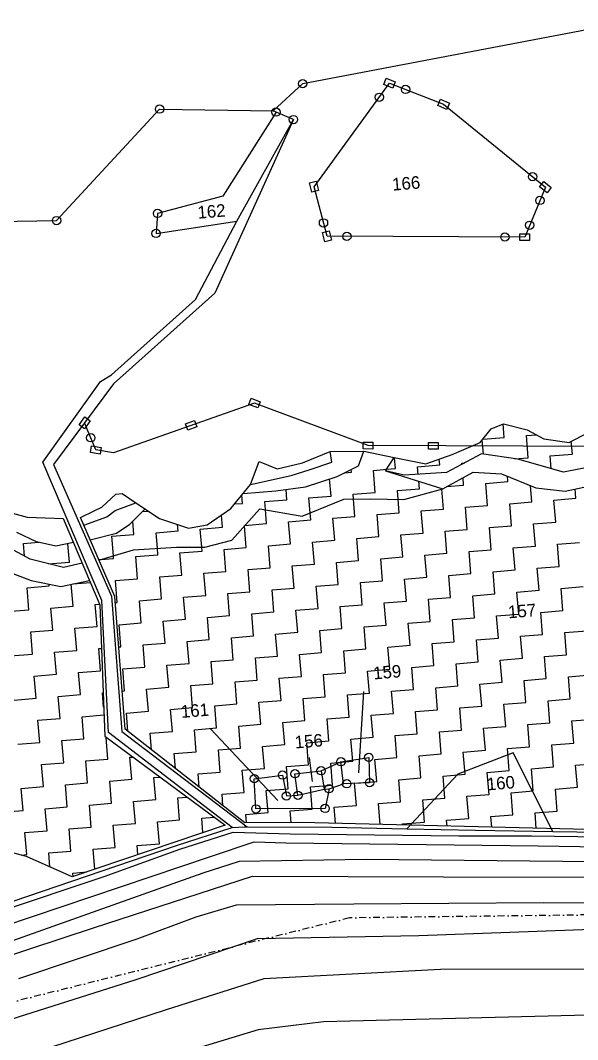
# Model space of a CAD drawing. Header units: metres. Extents: x 307122 to 311809, y 1926082 to 1930533.
# Drawn here: x 307728 to 308135, y 1929292 to 1930036 of the extents above; entities that cross this region are included whole.
import ezdxf

# ---------------------------------------------------------------- set-up
doc = ezdxf.new("R2010")
doc.units = ezdxf.units.M
doc.linetypes.add('DASHDOT', pattern=[1, 0.5, -0.25, 0, -0.25])
for name, color, linetype in [('LINE_WATER', 4, 'Continuous'), ('OFF', 1, 'Continuous'), ('POLY_HATCH', 12, 'Continuous'), ('POLY_PARCEL', 6, 'Continuous'), ('POLY_WATER', 4, 'Continuous'), ('TEXT_PARCEL', 7, 'Continuous'), ('V_BOUND_LINE', 7, 'Continuous'), ('V_BOUND_STREAM_LINE', 7, 'DASHDOT')]:
    doc.layers.add(name, color=color, linetype=linetype)
doc.styles.add('TEXT_MAP', font='')
doc.styles.get('TEXT_MAP').set_extended_font_data('Kruti Dev 050')
doc.dimstyles.get("Standard").update_dxf_attribs({"dimtxt": 2.5, "dimasz": 2.5, "dimexe": 1.25, "dimexo": 0.625, "dimtad": 1, "dimdec": 4, "dimdsep": 46, "dimlunit": 6, "dimtxsty": 'Standard', "dimcen": 2.5, "dimadec": 0, "dimazin": 0, "dimtfac": 1, "dimtdec": 4, "dimtmove": 0, "dimatfit": 3, "dimfxl": 1, "dimtolj": 1, "dimtzin": 0, "dimarcsym": 0})

msp = doc.modelspace()

# ---------------------------------------------------------------- linework, layer by layer
for points in [[(307995.1, 1929994.09), (308001.72, 1929991.51), (307999.93, 1929986.94), (307993.32, 1929989.52)], [(308034.77, 1929978.78), (308041.26, 1929975.9), (308039.27, 1929971.41), (308032.78, 1929974.29)], [(307943.84, 1929918.97), (307945.64, 1929912.1), (307940.89, 1929910.86), (307939.09, 1929917.72)], [(308112.54, 1929910.41), (308107.04, 1929914.89), (308110.14, 1929918.7), (308115.64, 1929914.22)], [(307950.38, 1929874.62), (307948.59, 1929881.48), (307953.33, 1929882.73), (307955.13, 1929875.86)], [(308099.79, 1929875.61), (308092.69, 1929875.64), (308092.71, 1929880.55), (308099.81, 1929880.52)], [(307896.45, 1929760.37), (307903.1, 1929757.88), (307901.38, 1929753.28), (307894.73, 1929755.77)], [(307770.77, 1929741.01), (307775, 1929746.71), (307778.94, 1929743.79), (307774.72, 1929738.09)], [(307848.49, 1929741.67), (307855.19, 1929744.03), (307856.82, 1929739.39), (307850.12, 1929737.04)], [(307978.33, 1929728.24), (307985.43, 1929728.22), (307985.41, 1929723.31), (307978.31, 1929723.33)], [(308025.92, 1929728.08), (308033.01, 1929728.05), (308033, 1929723.14), (308025.9, 1929723.17)], [(307779.93, 1929725.57), (307786.94, 1929724.47), (307786.18, 1929719.62), (307779.16, 1929720.72)]]:
    msp.add_lwpolyline(points, close=True)
for centre in [(307934.11, 1929990.18), (308009.23, 1929985.94), (307990.03, 1929980.25), (307829.58, 1929971.57), (307914.64, 1929969.35), (307927.32, 1929963.97), (308101.92, 1929922.23), (308107.33, 1929904.85), (307828.12, 1929895.36), (307754.36, 1929890.15), (307949.29, 1929888.48), (307827.02, 1929880.73), (308099.84, 1929886.75), (307966.4, 1929878.61), (308081.77, 1929878.14), (307779.36, 1929731.52), (307962.01, 1929494.84), (307982.33, 1929498.07), (307928.48, 1929486.05), (307947.55, 1929488.29), (307898.78, 1929482.5), (307919.38, 1929485.08), (307966.28, 1929478.78), (307982.96, 1929479.56), (307953.33, 1929475.12), (307922.2, 1929469.88), (307930.66, 1929470.35), (307899.92, 1929460.45), (307950.47, 1929460.79)]:
    msp.add_circle(centre, 3.04)
at = {"layer": 'LINE_WATER'}
for p, q in [((307844.35, 1929431.12), (307883.26, 1929443.43)), ((307883.26, 1929443.43), (307925.06, 1929442.3)), ((307925.06, 1929442.3), (308048.18, 1929440.84)), ((308048.18, 1929440.84), (308101.29, 1929440.8)), ((308101.29, 1929440.8), (308211.71, 1929439.28)), ((307789.13, 1929411.13), (307844.35, 1929431.12)), ((307866.87, 1929425.71), (307898.6, 1929436.37)), ((307898.6, 1929436.37), (307921.9, 1929435.7)), ((307921.9, 1929435.7), (308106.1, 1929433.4)), ((308106.1, 1929433.4), (308268.77, 1929430.55)), ((307715.15, 1929374.55), (307866.87, 1929425.71)), ((307887.83, 1929422.02), (307861.1, 1929413.37)), ((307980.36, 1929423.48), (307887.83, 1929422.02)), ((308147.73, 1929421.72), (307980.36, 1929423.48)), ((307861.1, 1929413.37), (307683.23, 1929350.4)), ((307702.55, 1929382.21), (307789.13, 1929411.13)), ((307781.4, 1929373.61), (307897.44, 1929411.19)), ((307897.44, 1929411.19), (308036.94, 1929410.7)), ((308036.94, 1929410.7), (308243.87, 1929410.58)), ((307885.6, 1929390.22), (307855.98, 1929381.34)), ((307971.42, 1929390.81), (307885.6, 1929390.22)), ((308110.15, 1929391.87), (307971.42, 1929390.81)), ((308292.31, 1929390.68), (308110.15, 1929391.87)), ((307855.98, 1929381.34), (307813.08, 1929365.24)), ((307657.24, 1929332.78), (307781.4, 1929373.61)), ((308018.82, 1929367.93), (308166.87, 1929373.3)), ((307813.08, 1929365.24), (307726.68, 1929336.22)), ((307812.58, 1929335.85), (307901.17, 1929365.7)), ((307901.17, 1929365.7), (308018.82, 1929367.93)), ((308034.73, 1929343.1), (307905.83, 1929336.4)), ((308254.23, 1929343.37), (308034.73, 1929343.1)), ((307657.47, 1929286.68), (307812.58, 1929335.85)), ((307905.83, 1929336.4), (307834.41, 1929313.77)), ((307834.41, 1929313.77), (307739.46, 1929282.76))]:
    msp.add_line(p, q, dxfattribs=at)
at = {"layer": 'OFF'}
for p, q in [((308087.8, 1929501.49), (308047.36, 1929485.74)), ((308116.7, 1929443.98), (308087.8, 1929501.49)), ((308047.36, 1929485.74), (308010.26, 1929445.91))]:
    msp.add_line(p, q, dxfattribs=at)
at = {"layer": 'POLY_HATCH'}
for p, q in [((308063.71, 1929728.05), (308071.66, 1929738.06)), ((308071.66, 1929738.06), (308080.72, 1929741.72)), ((308080.72, 1929741.72), (308098.05, 1929737.3)), ((308098.05, 1929737.3), (308110.29, 1929730.7)), ((308128.64, 1929728.12), (308142.11, 1929735.07)), ((308043.36, 1929719.37), (308063.71, 1929728.05)), ((308110.29, 1929730.7), (308128.64, 1929728.12)), ((307933.87, 1929713.31), (307954.26, 1929721.41)), ((307954.26, 1929721.41), (307978.81, 1929721.67)), ((307955.3, 1929713.75), (307954.26, 1929721.41)), ((307974.94, 1929711.11), (307978.81, 1929721.67)), ((307978.81, 1929721.67), (308000.84, 1929717.05)), ((308064.67, 1929719.68), (308039.08, 1929706.06)), ((308091.08, 1929715.78), (308064.67, 1929719.68)), ((307895.98, 1929697.34), (307902.2, 1929714.22)), ((307902.2, 1929714.22), (307915.51, 1929708.88)), ((307915.51, 1929708.88), (307933.87, 1929713.31)), ((307938.77, 1929708.14), (307955.3, 1929713.75)), ((307994.68, 1929707.27), (308000.84, 1929717.05)), ((308000.84, 1929717.05), (308024.03, 1929712.52)), ((308024.03, 1929712.52), (308043.36, 1929719.37)), ((308124.63, 1929706.4), (308091.08, 1929715.78)), ((308162.26, 1929713.73), (308124.63, 1929706.4)), ((307925.75, 1929704.04), (307938.77, 1929708.14)), ((307959.21, 1929703.15), (307974.94, 1929711.11)), ((308008.28, 1929704.14), (307994.68, 1929707.27)), ((307994.68, 1929707.27), (308036.4, 1929694.31)), ((308039.08, 1929706.06), (308008.28, 1929704.14)), ((308036.4, 1929694.31), (308058.47, 1929706.43)), ((308058.47, 1929706.43), (308079.21, 1929705.1)), ((308079.21, 1929705.1), (308104.32, 1929695.03)), ((307881.62, 1929679.79), (307895.98, 1929697.34)), ((307895.98, 1929697.34), (307925.75, 1929704.04)), ((307936.14, 1929695.79), (307959.21, 1929703.15)), ((308125.76, 1929692.54), (308152.6, 1929698.38)), ((307787.34, 1929680.83), (307797.67, 1929690.44)), ((307797.67, 1929690.44), (307802.32, 1929690.83)), ((307802.32, 1929690.83), (307812.24, 1929684.04)), ((307890.57, 1929690.73), (307914.53, 1929692.81)), ((307914.53, 1929692.81), (307936.14, 1929695.79)), ((308007.91, 1929686.51), (308036.4, 1929694.31)), ((308104.32, 1929695.03), (308125.76, 1929692.54)), ((307797.13, 1929678.47), (307812.24, 1929684.04)), ((307812.24, 1929684.04), (307829.56, 1929672.6)), ((307933.65, 1929674.35), (307964.21, 1929686.57)), ((307964.21, 1929686.57), (307983.6, 1929686.94)), ((307983.6, 1929686.94), (308007.91, 1929686.51)), ((307716.73, 1929678), (307732.95, 1929673.4)), ((307771.84, 1929673.21), (307781.72, 1929678.03)), ((307781.72, 1929678.03), (307787.34, 1929680.83)), ((307791.08, 1929673.81), (307797.13, 1929678.47)), ((307807.8, 1929668.38), (307819.11, 1929679.5)), ((307864.46, 1929667.86), (307881.62, 1929679.79)), ((307882.29, 1929656.79), (307902.86, 1929679.72)), ((307902.86, 1929679.72), (307933.65, 1929674.35)), ((307732.95, 1929673.4), (307759.26, 1929672.59)), ((307759.26, 1929672.59), (307786.05, 1929609.59)), ((307796.92, 1929615.59), (307771.84, 1929673.21)), ((307774.3, 1929667.56), (307791.08, 1929673.81)), ((307798.11, 1929661.91), (307807.8, 1929668.38)), ((307829.56, 1929672.6), (307850.61, 1929665.56)), ((307850.61, 1929665.56), (307864.46, 1929667.86)), ((307739.61, 1929655.6), (307725.44, 1929662.38)), ((307778.91, 1929656.95), (307798.11, 1929661.91)), ((307735.03, 1929642.91), (307704.59, 1929659.29)), ((307753.89, 1929652.23), (307739.61, 1929655.6)), ((307766.74, 1929655), (307753.89, 1929652.23)), ((307862.69, 1929651.55), (307882.29, 1929656.79)), ((307785.33, 1929642.22), (307810.65, 1929649.7)), ((307810.65, 1929649.7), (307842.04, 1929651.67)), ((307842.04, 1929651.67), (307862.69, 1929651.55)), ((307759.52, 1929636.75), (307735.03, 1929642.91)), ((307773.14, 1929639.95), (307759.52, 1929636.75)), ((307717.36, 1929634.32), (307735.81, 1929627.16)), ((307735.81, 1929627.16), (307757.6, 1929622.82)), ((307757.6, 1929622.82), (307778.49, 1929627.37)), ((307804.43, 1929518.56), (307796.92, 1929615.59)), ((307786.05, 1929609.59), (307789.5, 1929513.47)), ((307789.5, 1929513.47), (307877.43, 1929448.66)), ((307891.92, 1929450.25), (307804.43, 1929518.56)), ((307877.43, 1929448.66), (307765.77, 1929410.69)), ((307933.07, 1929450.46), (307891.92, 1929450.25)), ((308165.63, 1929444.67), (307933.07, 1929450.46)), ((307732.38, 1929425.68), (307706.88, 1929432.46)), ((307765.77, 1929410.69), (307732.38, 1929425.68))]:
    msp.add_line(p, q, dxfattribs=at)
at = {"layer": 'POLY_HATCH', "linetype": 'Continuous'}
for p, q in [((308081.26, 1929731.78), (308080.45, 1929741.61)), ((308066.02, 1929719.48), (308065.17, 1929729.89)), ((308065.66, 1929730.5), (308081.26, 1929731.78)), ((308097.4, 1929733.11), (308104.72, 1929733.71)), ((308098.72, 1929716.97), (308097.4, 1929733.11)), ((308131, 1929719.62), (308130.23, 1929728.94)), ((308114.86, 1929718.29), (308131, 1929719.62)), ((308001.89, 1929709.03), (308001.24, 1929716.97)), ((308034.17, 1929711.67), (308033.82, 1929715.99)), ((308050.31, 1929713), (308052.44, 1929713.17)), ((308050.38, 1929712.08), (308050.31, 1929713)), ((308088.65, 1929716.14), (308098.72, 1929716.97)), ((308115.63, 1929708.92), (308114.86, 1929718.29)), ((307964.82, 1929705.98), (307969.62, 1929706.38)), ((307969.62, 1929706.38), (307969.46, 1929708.34)), ((307985.76, 1929707.7), (307995.45, 1929708.5)), ((307987.08, 1929691.56), (307985.76, 1929707.7)), ((307995.45, 1929708.5), (308001.89, 1929709.03)), ((308018.03, 1929710.35), (308034.17, 1929711.67)), ((308018.49, 1929704.77), (308018.03, 1929710.35)), ((307954.8, 1929688.92), (307953.78, 1929701.42)), ((308019.36, 1929694.21), (308018.9, 1929699.74)), ((308051.63, 1929696.86), (308051.17, 1929702.43)), ((308067.77, 1929698.18), (308083.91, 1929699.51)), ((308069.09, 1929682.05), (308067.77, 1929698.18)), ((308083.91, 1929699.51), (308083.59, 1929703.35)), ((307922.53, 1929686.27), (307921.91, 1929693.83)), ((307970.94, 1929690.24), (307987.08, 1929691.56)), ((307971.23, 1929686.7), (307970.94, 1929690.24)), ((308003.22, 1929692.89), (308019.36, 1929694.21)), ((308003.73, 1929686.59), (308003.22, 1929692.89)), ((308035.61, 1929694.09), (308035.57, 1929694.57)), ((308036.82, 1929679.4), (308035.61, 1929694.09)), ((308039.19, 1929695.84), (308051.63, 1929696.86)), ((308101.37, 1929684.69), (308100.39, 1929696.6)), ((308133.64, 1929687.34), (308133.09, 1929694.13)), ((307884.36, 1929683.14), (307890.25, 1929683.62)), ((307890.25, 1929683.62), (307889.75, 1929689.73)), ((307906.39, 1929684.95), (307922.53, 1929686.27)), ((307906.88, 1929679.02), (307906.39, 1929684.95)), ((307938.67, 1929687.59), (307954.8, 1929688.92)), ((307939.56, 1929676.72), (307938.67, 1929687.59)), ((307972.27, 1929674.1), (307971.23, 1929686.7)), ((308004.54, 1929676.75), (308003.73, 1929686.59)), ((308085.23, 1929683.37), (308101.37, 1929684.69)), ((308086.55, 1929667.23), (308085.23, 1929683.37)), ((308117.51, 1929686.02), (308133.64, 1929687.34)), ((308118.83, 1929669.88), (308117.51, 1929686.02)), ((307817.21, 1929677.63), (307821.42, 1929677.98)), ((307875.44, 1929666.16), (307874.72, 1929674.99)), ((307907.71, 1929668.81), (307906.88, 1929679.02)), ((307939.99, 1929671.46), (307939.56, 1929676.72)), ((307988.4, 1929675.43), (308004.54, 1929676.75)), ((307989.73, 1929659.29), (307988.4, 1929675.43)), ((308020.68, 1929678.07), (308036.82, 1929679.4)), ((308022, 1929661.94), (308020.68, 1929678.07)), ((308052.95, 1929680.72), (308069.09, 1929682.05)), ((308054.28, 1929664.58), (308052.95, 1929680.72)), ((307810.89, 1929660.87), (307810.09, 1929670.63)), ((307843.16, 1929663.51), (307842.78, 1929668.18)), ((307891.58, 1929667.48), (307891.91, 1929667.51)), ((307891.91, 1929667.51), (307907.71, 1929668.81)), ((307923.85, 1929670.13), (307939.99, 1929671.46)), ((307925.18, 1929653.99), (307923.85, 1929670.13)), ((307956.13, 1929672.78), (307972.27, 1929674.1)), ((307957.45, 1929656.64), (307956.13, 1929672.78)), ((308102.69, 1929668.56), (308118.83, 1929669.88)), ((308104.02, 1929652.42), (308102.69, 1929668.56)), ((307794.75, 1929659.54), (307810.89, 1929660.87)), ((307827.03, 1929662.19), (307843.16, 1929663.51)), ((307827.96, 1929650.79), (307827.03, 1929662.19)), ((307859.3, 1929664.84), (307875.44, 1929666.16)), ((307860.39, 1929651.56), (307859.3, 1929664.84)), ((307891.6, 1929667.17), (307891.58, 1929667.48)), ((307892.9, 1929651.35), (307891.6, 1929667.17)), ((308005.87, 1929660.61), (308022, 1929661.94)), ((308007.19, 1929644.48), (308005.87, 1929660.61)), ((308038.14, 1929663.26), (308054.28, 1929664.58)), ((308039.46, 1929647.12), (308038.14, 1929663.26)), ((308070.42, 1929665.91), (308086.55, 1929667.23)), ((308071.74, 1929649.77), (308070.42, 1929665.91)), ((307730.2, 1929654.25), (307741.44, 1929655.17)), ((307730.95, 1929645.1), (307730.2, 1929654.25)), ((307763.8, 1929640.76), (307762.7, 1929654.13)), ((307795.91, 1929645.35), (307794.75, 1929659.54)), ((307909.04, 1929652.67), (307925.18, 1929653.99)), ((307910.36, 1929636.53), (307909.04, 1929652.67)), ((307941.31, 1929655.32), (307957.45, 1929656.64)), ((307942.64, 1929639.18), (307941.31, 1929655.32)), ((307973.59, 1929657.97), (307989.73, 1929659.29)), ((307974.91, 1929641.83), (307973.59, 1929657.97)), ((308120.15, 1929653.74), (308136.29, 1929655.07)), ((308121.48, 1929637.6), (308120.15, 1929653.74)), ((307796.07, 1929643.4), (307795.91, 1929645.35)), ((307812.21, 1929644.73), (307828.35, 1929646.05)), ((307828.35, 1929646.05), (307827.96, 1929650.79)), ((307844.49, 1929647.38), (307860.63, 1929648.7)), ((307845.81, 1929631.24), (307844.49, 1929647.38)), ((307860.63, 1929648.7), (307860.39, 1929651.56)), ((307876.76, 1929650.02), (307892.9, 1929651.35)), ((307878.09, 1929633.89), (307876.76, 1929650.02)), ((308023.33, 1929645.8), (308039.46, 1929647.12)), ((308024.65, 1929629.66), (308023.33, 1929645.8)), ((308055.6, 1929648.45), (308071.74, 1929649.77)), ((308056.93, 1929632.31), (308055.6, 1929648.45)), ((308087.88, 1929651.09), (308104.02, 1929652.42)), ((308089.2, 1929634.96), (308087.88, 1929651.09)), ((307748.56, 1929639.51), (307763.8, 1929640.76)), ((307785.2, 1929642.51), (307786.74, 1929642.64)), ((307786.74, 1929642.64), (307796.07, 1929643.4)), ((307813.54, 1929628.59), (307812.21, 1929644.73)), ((307926.5, 1929637.86), (307942.64, 1929639.18)), ((307927.82, 1929621.72), (307926.5, 1929637.86)), ((307958.78, 1929640.5), (307974.91, 1929641.83)), ((307960.1, 1929624.37), (307958.78, 1929640.5)), ((307991.05, 1929643.15), (308007.19, 1929644.48)), ((307992.37, 1929627.01), (307991.05, 1929643.15)), ((307829.67, 1929629.91), (307845.81, 1929631.24)), ((307861.95, 1929632.56), (307878.09, 1929633.89)), ((307863.27, 1929616.42), (307861.95, 1929632.56)), ((307894.22, 1929635.21), (307910.36, 1929636.53)), ((307895.55, 1929619.07), (307894.22, 1929635.21)), ((308040.79, 1929630.99), (308056.93, 1929632.31)), ((308042.11, 1929614.85), (308040.79, 1929630.99)), ((308073.06, 1929633.63), (308089.2, 1929634.96)), ((308074.39, 1929617.49), (308073.06, 1929633.63)), ((308105.34, 1929636.28), (308121.48, 1929637.6)), ((308106.66, 1929620.14), (308105.34, 1929636.28)), ((307732.85, 1929621.97), (307748.98, 1929623.3)), ((307748.98, 1929623.3), (307748.88, 1929624.56)), ((307766.45, 1929608.48), (307765.14, 1929624.46)), ((307766.29, 1929624.71), (307779.17, 1929625.77)), ((307797.4, 1929627.27), (307813.54, 1929628.59)), ((307798.72, 1929611.13), (307797.4, 1929627.27)), ((307831, 1929613.78), (307829.67, 1929629.91)), ((307943.96, 1929623.04), (307960.1, 1929624.37)), ((307945.29, 1929606.9), (307943.96, 1929623.04)), ((307976.24, 1929625.69), (307992.37, 1929627.01)), ((307977.56, 1929609.55), (307976.24, 1929625.69)), ((308008.51, 1929628.34), (308024.65, 1929629.66)), ((308009.84, 1929612.2), (308008.51, 1929628.34)), ((307734.17, 1929605.83), (307732.85, 1929621.97)), ((307847.14, 1929615.1), (307863.27, 1929616.42)), ((307879.41, 1929617.75), (307895.55, 1929619.07)), ((307880.73, 1929601.61), (307879.41, 1929617.75)), ((307911.69, 1929620.4), (307927.82, 1929621.72)), ((307913.01, 1929604.26), (307911.69, 1929620.4)), ((308058.25, 1929616.17), (308074.39, 1929617.49)), ((308059.57, 1929600.03), (308058.25, 1929616.17)), ((308090.53, 1929618.82), (308106.66, 1929620.14)), ((308091.85, 1929602.68), (308090.53, 1929618.82)), ((308122.8, 1929621.47), (308138.94, 1929622.79)), ((308124.12, 1929605.33), (308122.8, 1929621.47)), ((307750.31, 1929607.16), (307766.45, 1929608.48)), ((307782.58, 1929609.81), (307785.85, 1929610.07)), ((307783.91, 1929593.67), (307782.58, 1929609.81)), ((307797.27, 1929611.01), (307798.72, 1929611.13)), ((307814.86, 1929612.45), (307831, 1929613.78)), ((307816.18, 1929596.32), (307814.86, 1929612.45)), ((307848.46, 1929598.96), (307847.14, 1929615.1)), ((307961.42, 1929608.23), (307977.56, 1929609.55)), ((307962.75, 1929592.09), (307961.42, 1929608.23)), ((307993.7, 1929610.88), (308009.84, 1929612.2)), ((307995.02, 1929594.74), (307993.7, 1929610.88)), ((308025.97, 1929613.52), (308042.11, 1929614.85)), ((308027.3, 1929597.39), (308025.97, 1929613.52)), ((307718.03, 1929604.51), (307734.17, 1929605.83)), ((307751.63, 1929591.02), (307750.31, 1929607.16)), ((307864.6, 1929600.29), (307880.73, 1929601.61)), ((307896.87, 1929602.93), (307913.01, 1929604.26)), ((307898.2, 1929586.8), (307896.87, 1929602.93)), ((307929.15, 1929605.58), (307945.29, 1929606.9)), ((307930.47, 1929589.44), (307929.15, 1929605.58)), ((308075.71, 1929601.36), (308091.85, 1929602.68)), ((308077.03, 1929585.22), (308075.71, 1929601.36)), ((308107.99, 1929604), (308124.12, 1929605.33)), ((308109.31, 1929587.87), (308107.99, 1929604)), ((307767.77, 1929592.34), (307783.91, 1929593.67)), ((307800.05, 1929594.99), (307816.18, 1929596.32)), ((307801.37, 1929578.85), (307800.05, 1929594.99)), ((307832.32, 1929597.64), (307848.46, 1929598.96)), ((307833.64, 1929581.5), (307832.32, 1929597.64)), ((307865.92, 1929584.15), (307864.6, 1929600.29)), ((307978.88, 1929593.41), (307995.02, 1929594.74)), ((307980.21, 1929577.28), (307978.88, 1929593.41)), ((308011.16, 1929596.06), (308027.3, 1929597.39)), ((308012.48, 1929579.92), (308011.16, 1929596.06)), ((308043.44, 1929598.71), (308059.57, 1929600.03)), ((308044.76, 1929582.57), (308043.44, 1929598.71)), ((307735.49, 1929589.7), (307751.63, 1929591.02)), ((307736.82, 1929573.56), (307735.49, 1929589.7)), ((307769.09, 1929576.21), (307767.77, 1929592.34)), ((307882.06, 1929585.47), (307898.2, 1929586.8)), ((307914.33, 1929588.12), (307930.47, 1929589.44)), ((307915.66, 1929571.98), (307914.33, 1929588.12)), ((307946.61, 1929590.77), (307962.75, 1929592.09)), ((307947.93, 1929574.63), (307946.61, 1929590.77)), ((308093.17, 1929586.54), (308109.31, 1929587.87)), ((308094.5, 1929570.41), (308093.17, 1929586.54)), ((308125.45, 1929589.19), (308141.59, 1929590.51)), ((308126.77, 1929573.05), (308125.45, 1929589.19)), ((307799.77, 1929578.72), (307801.37, 1929578.85)), ((307817.51, 1929580.18), (307833.64, 1929581.5)), ((307818.83, 1929564.04), (307817.51, 1929580.18)), ((307849.78, 1929582.82), (307865.92, 1929584.15)), ((307851.11, 1929566.69), (307849.78, 1929582.82)), ((307883.38, 1929569.33), (307882.06, 1929585.47)), ((307996.35, 1929578.6), (308012.48, 1929579.92)), ((307997.67, 1929562.46), (307996.35, 1929578.6)), ((308028.62, 1929581.25), (308044.76, 1929582.57)), ((308029.95, 1929565.11), (308028.62, 1929581.25)), ((308060.9, 1929583.9), (308077.03, 1929585.22)), ((308062.22, 1929567.76), (308060.9, 1929583.9)), ((307720.68, 1929572.23), (307736.82, 1929573.56)), ((307752.96, 1929574.88), (307769.09, 1929576.21)), ((307754.28, 1929558.74), (307752.96, 1929574.88)), ((307785.23, 1929577.53), (307787.2, 1929577.69)), ((307786.56, 1929561.39), (307785.23, 1929577.53)), ((307899.52, 1929570.66), (307915.66, 1929571.98)), ((307931.8, 1929573.31), (307947.93, 1929574.63)), ((307933.12, 1929557.17), (307931.8, 1929573.31)), ((307964.07, 1929575.95), (307980.21, 1929577.28)), ((307965.39, 1929559.82), (307964.07, 1929575.95)), ((308110.63, 1929571.73), (308126.77, 1929573.05)), ((308111.96, 1929555.59), (308110.63, 1929571.73)), ((307802.69, 1929562.72), (307818.83, 1929564.04)), ((307834.97, 1929565.36), (307851.11, 1929566.69)), ((307836.29, 1929549.23), (307834.97, 1929565.36)), ((307867.24, 1929568.01), (307883.38, 1929569.33)), ((307868.57, 1929551.87), (307867.24, 1929568.01)), ((307900.84, 1929554.52), (307899.52, 1929570.66)), ((308013.81, 1929563.79), (308029.95, 1929565.11)), ((308015.13, 1929547.65), (308013.81, 1929563.79)), ((308046.08, 1929566.43), (308062.22, 1929567.76)), ((308047.41, 1929550.3), (308046.08, 1929566.43)), ((308078.36, 1929569.08), (308094.5, 1929570.41)), ((308079.68, 1929552.94), (308078.36, 1929569.08)), ((307738.14, 1929557.42), (307754.28, 1929558.74)), ((307739.47, 1929541.28), (307738.14, 1929557.42)), ((307770.42, 1929560.07), (307786.56, 1929561.39)), ((307771.74, 1929543.93), (307770.42, 1929560.07)), ((307804.02, 1929546.58), (307802.69, 1929562.72)), ((307916.98, 1929555.84), (307933.12, 1929557.17)), ((307918.3, 1929539.71), (307916.98, 1929555.84)), ((307949.26, 1929558.49), (307965.39, 1929559.82)), ((307950.58, 1929542.35), (307949.26, 1929558.49)), ((307981.53, 1929561.14), (307997.67, 1929562.46)), ((307982.86, 1929545), (307981.53, 1929561.14)), ((308128.1, 1929556.91), (308144.23, 1929558.24)), ((308129.42, 1929540.78), (308128.1, 1929556.91)), ((307820.15, 1929547.9), (307836.29, 1929549.23)), ((307852.43, 1929550.55), (307868.57, 1929551.87)), ((307853.75, 1929534.41), (307852.43, 1929550.55)), ((307884.71, 1929553.2), (307900.84, 1929554.52)), ((307886.03, 1929537.06), (307884.71, 1929553.2)), ((308031.27, 1929548.97), (308047.41, 1929550.3)), ((308032.59, 1929532.83), (308031.27, 1929548.97)), ((308063.54, 1929551.62), (308079.68, 1929552.94)), ((308064.87, 1929535.48), (308063.54, 1929551.62)), ((308095.82, 1929554.27), (308111.96, 1929555.59)), ((308097.14, 1929538.13), (308095.82, 1929554.27)), ((307723.33, 1929539.96), (307739.47, 1929541.28)), ((307755.6, 1929542.61), (307771.74, 1929543.93)), ((307756.93, 1929526.47), (307755.6, 1929542.61)), ((307787.88, 1929545.25), (307788.36, 1929545.29)), ((307788.73, 1929534.83), (307787.88, 1929545.25)), ((307802.27, 1929546.43), (307804.02, 1929546.58)), ((307821.48, 1929531.76), (307820.15, 1929547.9)), ((307934.44, 1929541.03), (307950.58, 1929542.35)), ((307935.77, 1929524.89), (307934.44, 1929541.03)), ((307966.72, 1929543.68), (307982.86, 1929545)), ((307968.04, 1929527.54), (307966.72, 1929543.68)), ((307998.99, 1929546.33), (308015.13, 1929547.65)), ((308000.32, 1929530.19), (307998.99, 1929546.33)), ((307837.62, 1929533.09), (307853.75, 1929534.41)), ((307869.89, 1929535.74), (307886.03, 1929537.06)), ((307871.22, 1929519.6), (307869.89, 1929535.74)), ((307902.17, 1929538.38), (307918.3, 1929539.71)), ((307903.49, 1929522.24), (307902.17, 1929538.38)), ((308048.73, 1929534.16), (308064.87, 1929535.48)), ((308050.05, 1929518.02), (308048.73, 1929534.16)), ((308081.01, 1929536.81), (308097.14, 1929538.13)), ((308082.33, 1929520.67), (308081.01, 1929536.81)), ((308113.28, 1929539.45), (308129.42, 1929540.78)), ((308114.61, 1929523.32), (308113.28, 1929539.45)), ((307740.79, 1929525.15), (307756.93, 1929526.47)), ((307773.06, 1929527.79), (307788.94, 1929529.09)), ((307774.39, 1929511.66), (307773.06, 1929527.79)), ((307805.34, 1929530.44), (307821.48, 1929531.76)), ((307806.44, 1929516.99), (307805.34, 1929530.44)), ((307838.94, 1929516.95), (307837.62, 1929533.09)), ((307951.9, 1929526.22), (307968.04, 1929527.54)), ((307953.23, 1929510.08), (307951.9, 1929526.22)), ((307984.18, 1929528.86), (308000.32, 1929530.19)), ((307985.5, 1929512.73), (307984.18, 1929528.86)), ((308016.46, 1929531.51), (308032.59, 1929532.83)), ((308017.78, 1929515.37), (308016.46, 1929531.51)), ((307742.11, 1929509.01), (307740.79, 1929525.15)), ((307855.08, 1929518.27), (307871.22, 1929519.6)), ((307887.35, 1929520.92), (307903.49, 1929522.24)), ((307888.68, 1929504.78), (307887.35, 1929520.92)), ((307919.63, 1929523.57), (307935.77, 1929524.89)), ((307920.95, 1929507.43), (307919.63, 1929523.57)), ((308066.19, 1929519.34), (308082.33, 1929520.67)), ((308067.52, 1929503.21), (308066.19, 1929519.34)), ((308098.47, 1929521.99), (308114.61, 1929523.32)), ((308099.79, 1929505.85), (308098.47, 1929521.99)), ((308130.74, 1929524.64), (308146.88, 1929525.96)), ((308132.07, 1929508.5), (308130.74, 1929524.64)), ((307758.25, 1929510.33), (307774.39, 1929511.66)), ((307791.85, 1929496.84), (307790.55, 1929512.7)), ((307822.8, 1929515.63), (307838.94, 1929516.95)), ((307823.8, 1929503.44), (307822.8, 1929515.63)), ((307856.4, 1929502.14), (307855.08, 1929518.27)), ((307969.37, 1929511.4), (307985.5, 1929512.73)), ((307970.69, 1929495.26), (307969.37, 1929511.4)), ((308001.64, 1929514.05), (308017.78, 1929515.37)), ((308002.96, 1929497.91), (308001.64, 1929514.05)), ((308033.92, 1929516.7), (308050.05, 1929518.02)), ((308035.24, 1929500.56), (308033.92, 1929516.7)), ((307725.98, 1929507.68), (307742.11, 1929509.01)), ((307759.57, 1929494.19), (307758.25, 1929510.33)), ((307872.54, 1929503.46), (307888.68, 1929504.78)), ((307904.81, 1929506.11), (307920.95, 1929507.43)), ((307906.14, 1929489.97), (307904.81, 1929506.11)), ((307937.09, 1929508.75), (307953.23, 1929510.08)), ((307938.41, 1929492.62), (307937.09, 1929508.75)), ((308083.65, 1929504.53), (308099.79, 1929505.85)), ((308084.98, 1929488.39), (308083.65, 1929504.53)), ((308115.93, 1929507.18), (308132.07, 1929508.5)), ((308117.25, 1929491.04), (308115.93, 1929507.18)), ((307775.71, 1929495.52), (307791.85, 1929496.84)), ((307807.99, 1929498.16), (307810.04, 1929498.33)), ((307809.31, 1929482.03), (307807.99, 1929498.16)), ((307840.26, 1929500.81), (307856.4, 1929502.14)), ((307841.16, 1929489.88), (307840.26, 1929500.81)), ((307873.86, 1929487.32), (307872.54, 1929503.46)), ((307986.83, 1929496.59), (308002.96, 1929497.91)), ((307988.15, 1929480.45), (307986.83, 1929496.59)), ((308019.1, 1929499.24), (308035.24, 1929500.56)), ((308020.43, 1929483.1), (308019.1, 1929499.24)), ((308051.38, 1929501.88), (308067.52, 1929503.21)), ((308052.7, 1929485.75), (308051.38, 1929501.88)), ((307743.44, 1929492.87), (307759.57, 1929494.19)), ((307744.76, 1929476.73), (307743.44, 1929492.87)), ((307777.04, 1929479.38), (307775.71, 1929495.52)), ((307890, 1929488.65), (307906.14, 1929489.97)), ((307922.28, 1929491.29), (307938.41, 1929492.62)), ((307923.6, 1929475.16), (307922.28, 1929491.29)), ((307954.55, 1929493.94), (307970.69, 1929495.26)), ((307955.88, 1929477.8), (307954.55, 1929493.94)), ((308101.12, 1929489.72), (308117.25, 1929491.04)), ((308102.44, 1929473.58), (308101.12, 1929489.72)), ((308133.39, 1929492.36), (308149.53, 1929493.69)), ((308134.71, 1929476.23), (308133.39, 1929492.36)), ((307793.17, 1929480.7), (307809.31, 1929482.03)), ((307825.45, 1929483.35), (307829.88, 1929483.71)), ((307826.77, 1929467.21), (307825.45, 1929483.35)), ((307857.72, 1929486), (307873.86, 1929487.32)), ((307858.52, 1929476.33), (307857.72, 1929486)), ((307891.32, 1929472.51), (307890, 1929488.65)), ((308004.29, 1929481.77), (308020.43, 1929483.1)), ((308005.61, 1929465.64), (308004.29, 1929481.77)), ((308036.56, 1929484.42), (308052.7, 1929485.75)), ((308037.89, 1929468.28), (308036.56, 1929484.42)), ((308068.84, 1929487.07), (308084.98, 1929488.39)), ((308070.16, 1929470.93), (308068.84, 1929487.07)), ((307728.62, 1929475.41), (307744.76, 1929476.73)), ((307729.95, 1929459.27), (307728.62, 1929475.41)), ((307760.9, 1929478.06), (307777.04, 1929479.38)), ((307762.22, 1929461.92), (307760.9, 1929478.06)), ((307794.5, 1929464.57), (307793.17, 1929480.7)), ((307907.46, 1929473.83), (307923.6, 1929475.16)), ((307939.74, 1929476.48), (307955.88, 1929477.8)), ((307941.06, 1929460.34), (307939.74, 1929476.48)), ((307972.01, 1929479.13), (307988.15, 1929480.45)), ((307973.34, 1929462.99), (307972.01, 1929479.13)), ((308118.58, 1929474.9), (308134.71, 1929476.23)), ((308119.9, 1929458.76), (308118.58, 1929474.9)), ((307810.64, 1929465.89), (307826.77, 1929467.21)), ((307842.91, 1929468.54), (307849.71, 1929469.09)), ((307844.23, 1929452.4), (307842.91, 1929468.54)), ((307875.19, 1929471.18), (307891.32, 1929472.51)), ((307875.88, 1929462.77), (307875.19, 1929471.18)), ((307908.79, 1929457.69), (307907.46, 1929473.83)), ((308021.75, 1929466.96), (308037.89, 1929468.28)), ((308023.07, 1929450.82), (308021.75, 1929466.96)), ((308054.03, 1929469.61), (308070.16, 1929470.93)), ((308055.35, 1929453.47), (308054.03, 1929469.61)), ((308086.3, 1929472.25), (308102.44, 1929473.58)), ((308087.62, 1929456.12), (308086.3, 1929472.25)), ((307713.81, 1929457.95), (307729.95, 1929459.27)), ((307746.08, 1929460.59), (307762.22, 1929461.92)), ((307747.41, 1929444.46), (307746.08, 1929460.59)), ((307778.36, 1929463.24), (307794.5, 1929464.57)), ((307779.68, 1929447.1), (307778.36, 1929463.24)), ((307811.96, 1929449.75), (307810.64, 1929465.89)), ((307924.92, 1929459.02), (307941.06, 1929460.34)), ((307957.2, 1929461.67), (307973.34, 1929462.99)), ((307958.17, 1929449.83), (307957.2, 1929461.67)), ((307989.47, 1929464.31), (308005.61, 1929465.64)), ((307990.73, 1929449.02), (307989.47, 1929464.31)), ((307828.1, 1929451.08), (307844.23, 1929452.4)), ((307860.37, 1929453.72), (307869.54, 1929454.48)), ((307861.24, 1929443.16), (307860.37, 1929453.72)), ((307892.65, 1929456.37), (307908.79, 1929457.69)), ((307893.15, 1929450.25), (307892.65, 1929456.37)), ((307925.63, 1929450.42), (307924.92, 1929459.02)), ((308039.21, 1929452.15), (308055.35, 1929453.47)), ((308039.57, 1929447.81), (308039.21, 1929452.15)), ((308071.49, 1929454.79), (308087.62, 1929456.12)), ((308072.13, 1929447), (308071.49, 1929454.79)), ((308103.76, 1929457.44), (308119.9, 1929458.76)), ((308104.69, 1929446.19), (308103.76, 1929457.44)), ((307731.27, 1929443.13), (307747.41, 1929444.46)), ((307763.55, 1929445.78), (307779.68, 1929447.1)), ((307764.87, 1929429.64), (307763.55, 1929445.78)), ((307795.82, 1929448.43), (307811.96, 1929449.75)), ((307797.15, 1929432.29), (307795.82, 1929448.43)), ((307829.42, 1929434.94), (307828.1, 1929451.08)), ((308006.94, 1929449.5), (308023.07, 1929450.82)), ((308007.01, 1929448.62), (308006.94, 1929449.5)), ((307732.59, 1929427), (307731.27, 1929443.13)), ((307748.73, 1929428.32), (307764.87, 1929429.64)), ((307781.01, 1929430.97), (307797.15, 1929432.29)), ((307782.21, 1929416.28), (307781.01, 1929430.97)), ((307813.28, 1929433.61), (307829.42, 1929434.94)), ((307813.82, 1929427.03), (307813.28, 1929433.61)), ((307728.66, 1929426.67), (307732.59, 1929427)), ((307749.58, 1929417.96), (307748.73, 1929428.32)), ((307766.19, 1929413.5), (307776.54, 1929414.35)), ((307766.41, 1929410.91), (307766.19, 1929413.5))]:
    msp.add_line(p, q, dxfattribs=at)
at = {"layer": 'POLY_PARCEL'}
for p, q in [((307942.37, 1929914.91), (307997.52, 1929990.51)), ((307997.52, 1929990.51), (308037.02, 1929975.1)), ((308037.02, 1929975.1), (308111.34, 1929914.56)), ((307914.64, 1929969.35), (307875.86, 1929907.95)), ((307914.64, 1929969.35), (307912.44, 1929970.28)), ((307927.32, 1929963.97), (307914.64, 1929969.35)), ((307951.86, 1929878.67), (307942.37, 1929914.91)), ((308111.34, 1929914.56), (308096.25, 1929878.08)), ((307875.86, 1929907.95), (307828.12, 1929895.36)), ((307828.12, 1929895.36), (307827.02, 1929880.73)), ((307827.02, 1929880.73), (307885.92, 1929889.64)), ((308096.25, 1929878.08), (307951.86, 1929878.67)), ((307898.92, 1929756.82), (307795.97, 1929720.57)), ((307981.87, 1929725.77), (307898.92, 1929756.82)), ((307783.05, 1929722.6), (307774.86, 1929742.4)), ((307795.97, 1929720.57), (307783.05, 1929722.6)), ((308153.55, 1929725.18), (307981.87, 1929725.77)), ((307962.01, 1929494.84), (307982.33, 1929498.07)), ((307982.33, 1929498.07), (307982.96, 1929479.56)), ((307947.55, 1929488.29), (307962.01, 1929494.84)), ((307964, 1929478.68), (307962.01, 1929494.84)), ((307898.78, 1929482.5), (307919.38, 1929485.08)), ((307899.92, 1929460.45), (307898.78, 1929482.5)), ((307919.38, 1929485.08), (307922.2, 1929469.88)), ((307928.48, 1929486.05), (307947.55, 1929488.29)), ((307930.66, 1929470.35), (307928.48, 1929486.05)), ((307947.55, 1929488.29), (307949.77, 1929474.83)), ((307930.66, 1929470.35), (307949.77, 1929474.83)), ((307949.77, 1929474.83), (307953.33, 1929475.12)), ((307953.33, 1929475.12), (307950.47, 1929460.79)), ((307953.33, 1929475.12), (307964, 1929478.68)), ((307982.96, 1929479.56), (307964, 1929478.68)), ((307922.2, 1929469.88), (307930.66, 1929470.35)), ((307950.47, 1929460.79), (307899.92, 1929460.45))]:
    msp.add_line(p, q, dxfattribs=at)
at = {"layer": 'POLY_WATER'}
for p, q in [((307927.32, 1929963.97), (307870.06, 1929837.06)), ((307885.92, 1929889.64), (307927.32, 1929963.97)), ((307855.87, 1929832.57), (307885.92, 1929889.64)), ((307794.5, 1929777.53), (307855.87, 1929832.57)), ((307870.06, 1929837.06), (307796.06, 1929771.02)), ((307744.33, 1929713.71), (307786.49, 1929772.53)), ((307786.49, 1929772.53), (307794.5, 1929777.53)), ((307796.06, 1929771.02), (307774.86, 1929742.4)), ((307774.86, 1929742.4), (307752.12, 1929712.05)), ((307787.35, 1929612.62), (307744.33, 1929713.71)), ((307752.12, 1929712.05), (307794.5, 1929615.76)), ((307794.5, 1929615.76), (307802.1, 1929516.87)), ((307792.18, 1929516.31), (307787.35, 1929612.62)), ((307882.64, 1929446.82), (307792.18, 1929516.31)), ((307802.1, 1929516.87), (307893.62, 1929447.28)), ((307842.01, 1929433.65), (307882.64, 1929446.82)), ((307882.64, 1929446.82), (307891.41, 1929447.28)), ((307891.41, 1929447.28), (307893.62, 1929447.28)), ((307893.62, 1929447.28), (307955.43, 1929447.1)), ((307955.43, 1929447.1), (308010.26, 1929445.91)), ((308010.26, 1929445.91), (308060.29, 1929444.82)), ((308060.29, 1929444.82), (308116.7, 1929443.98)), ((308116.7, 1929443.98), (308196.49, 1929442.79)), ((307701.09, 1929385.85), (307842.01, 1929433.65)), ((308158.3, 1929310.23), (307949.17, 1929305.01)), ((307949.17, 1929305.01), (307901.56, 1929298.96)), ((307901.56, 1929298.96), (307805.29, 1929269.94))]:
    msp.add_line(p, q, dxfattribs=at)
at = {"layer": 'V_BOUND_LINE'}
for p, q in [((307934.11, 1929990.18), (308176.33, 1930036.39)), ((307912.44, 1929970.28), (307934.11, 1929990.18)), ((307754.36, 1929890.15), (307829.58, 1929971.57)), ((307829.58, 1929971.57), (307912.44, 1929970.28)), ((307670.11, 1929888.75), (307754.36, 1929890.15))]:
    msp.add_line(p, q, dxfattribs=at)
at = {"layer": 'V_BOUND_STREAM_LINE', "ltscale": 10}
for p, q in [((308455.1, 1929386.85), (307968.24, 1929380.85)), ((307968.24, 1929380.85), (307621.17, 1929294.14))]:
    msp.add_line(p, q, dxfattribs=at)

# ---------------------------------------------------------------- texts
at = {"layer": 'TEXT_PARCEL', "style": 'TEXT_MAP'}
for s, p in [('166', (307999.81, 1929911.98)), ('162', (307857.67, 1929891.5)), ('157', (308084.44, 1929599.58)), ('159', (307985.96, 1929554.96)), ('161', (307845.55, 1929526.86)), ('156', (307928.68, 1929504.53)), ('160', (308068.95, 1929473.88))]:
    msp.add_text(s, height=9.18, rotation=4.68931, dxfattribs=at).set_placement(p)

# ---------------------------------------------------------------- leaders
for points in [[(307978.56, 1929546.11), (307974.77, 1929486.8)], [(307866.88, 1929518.88), (307915.98, 1929466.47)], [(307938.72, 1929497.96), (307940.94, 1929480.48)]]:
    msp.add_leader(points, dimstyle='Standard', override={"dimtxt": 2.5, "dimasz": 2.5, "dimexe": 1.25, "dimexo": 0.625, "dimgap": 0.625, "dimtad": 1, "dimtih": 0, "dimtoh": 0, "dimzin": 8, "dimcen": 2.5, "dimtofl": 1})

doc.saveas('drawing.dxf')
